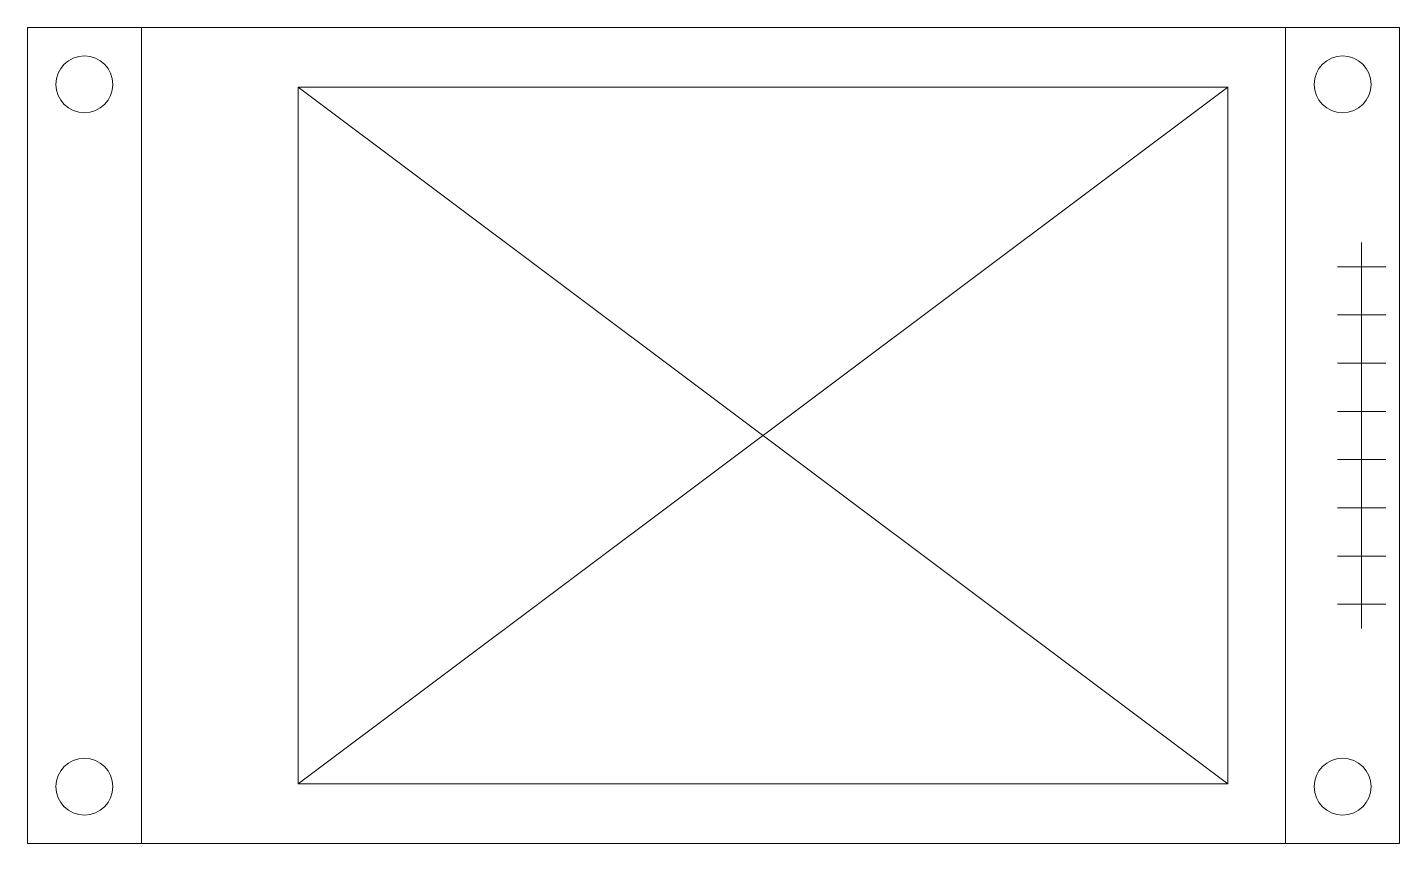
# Model space of a CAD drawing. Header units: millimetres. Extents: x -70.3 to 2, y -21.5 to 21.5.
import ezdxf

# ---------------------------------------------------------------- set-up
doc = ezdxf.new("R2010")
doc.units = ezdxf.units.MM
doc.header["$LTSCALE"] = 0.1
doc.layers.get('0').update_dxf_attribs({"lineweight": 20})

msp = doc.modelspace()

# ---------------------------------------------------------------- linework, layer by layer
for p, q in [((-64.245, 21.5), (-64.245, -21.5)), ((-4.015, -21.5), (-4.015, 21.5)), ((-56.005, 18.36), (-7.045, -18.36)), ((-7.045, 18.36), (-56.005, -18.36)), ((0, 10.16), (0, -10.16)), ((1.27, 8.89), (-1.27, 8.89)), ((1.27, 6.35), (-1.27, 6.35)), ((1.27, 3.81), (-1.27, 3.81)), ((1.27, 1.27), (-1.27, 1.27)), ((1.27, -1.27), (-1.27, -1.27)), ((1.27, -3.81), (-1.27, -3.81)), ((1.27, -6.35), (-1.27, -6.35)), ((1.27, -8.89), (-1.27, -8.89))]:
    msp.add_line(p, q)
for points in [[(-70.26, -21.5), (2, -21.5), (2, 21.5), (-70.26, 21.5)], [(-56.005, -18.36), (-7.045, -18.36), (-7.045, 18.36), (-56.005, 18.36)]]:
    msp.add_lwpolyline(points, close=True)
for centre in [(-67.26, 18.5), (-1, 18.5), (-67.26, -18.5), (-1, -18.5)]:
    msp.add_circle(centre, 1.5)

doc.saveas('drawing.dxf')
